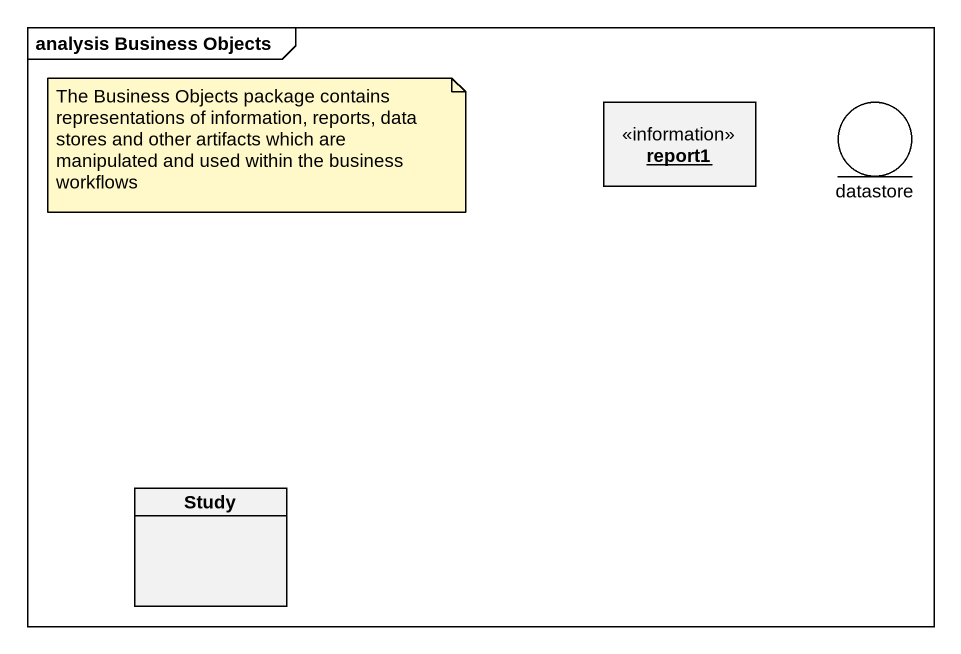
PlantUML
@startuml
mainframe analysis Business Objects
allowmixing
hide circle
hide empty members
object report1 <<information>>
entity datastore
class Study
note as N1
  The Business Objects package contains representations of information, reports, data stores and other artifacts which are manipulated and used within the business workflows
end note
@enduml
